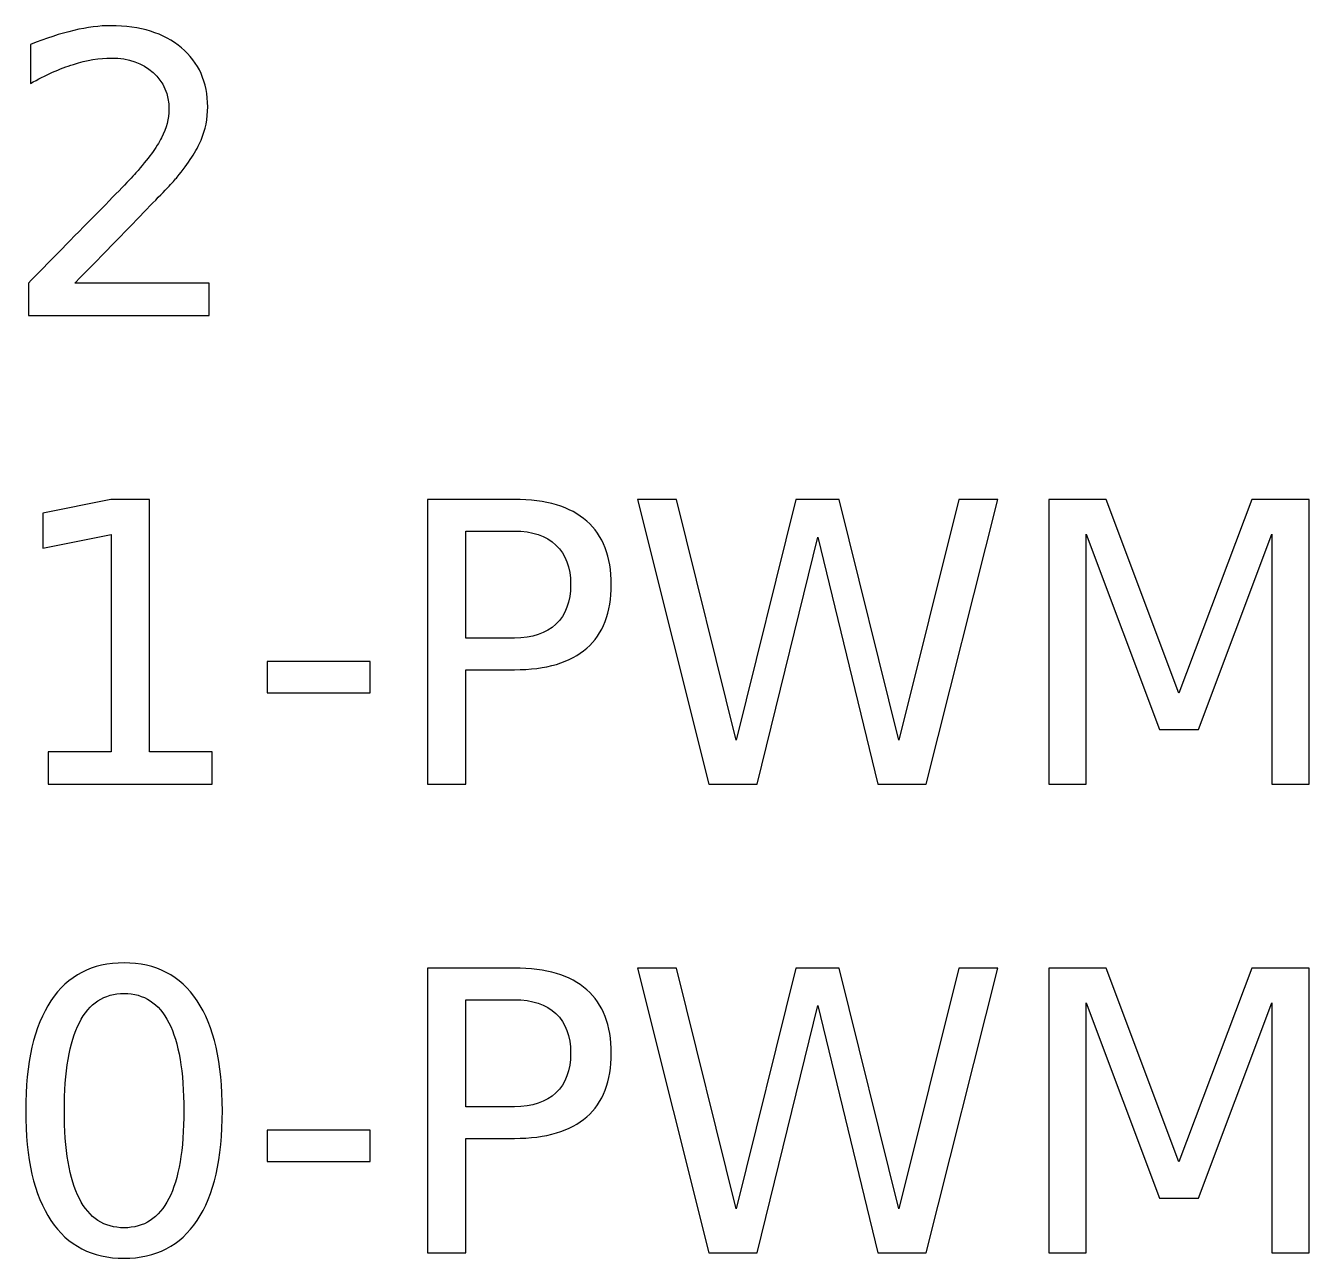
# Model space of a CAD drawing. Header units: centimetres. Extents: x -12.19 to -8.67, y -16.58 to -12.59.
# Drawn here: x -9.361 to -8.665, y -16.327 to -15.659 of the extents above; entities that cross this region are included whole.
import ezdxf

# ---------------------------------------------------------------- set-up
doc = ezdxf.new("R2010")
doc.units = ezdxf.units.CM
doc.header["$MEASUREMENT"] = 0
doc.layers.add('Layer 1', color=7, linetype='Continuous')

msp = doc.modelspace()

# ---------------------------------------------------------------- linework, layer by layer
at = {"layer": 'Layer 1', "color": 250}
for points, knots in [([(-9.33465, -15.79848), (-9.33465, -15.79848), (-9.26181, -15.79848), (-9.26181, -15.79848), (-9.26181, -15.79848), (-9.26181, -15.79848), (-9.26181, -15.81605), (-9.26181, -15.81605), (-9.26181, -15.81605), (-9.26181, -15.81605), (-9.35976, -15.81605), (-9.35976, -15.81605), (-9.35976, -15.81605), (-9.35976, -15.81605), (-9.35976, -15.79848), (-9.35976, -15.79848), (-9.35976, -15.79848), (-9.35183, -15.7903), (-9.34103, -15.77929), (-9.32739, -15.76546), (-9.32739, -15.76546), (-9.3137, -15.75163), (-9.30509, -15.74275), (-9.3016, -15.73876), (-9.3016, -15.73876), (-9.2949, -15.73124), (-9.29024, -15.7249), (-9.2876, -15.71967), (-9.2876, -15.71967), (-9.28495, -15.71449), (-9.28361, -15.70937), (-9.28361, -15.70433), (-9.28361, -15.70433), (-9.28361, -15.69614), (-9.2865, -15.68944), (-9.29225, -15.68429), (-9.29225, -15.68429), (-9.298, -15.67911), (-9.30548, -15.67653), (-9.31473, -15.67653), (-9.31473, -15.67653), (-9.32125, -15.67653), (-9.32817, -15.67766), (-9.33542, -15.67995), (-9.33542, -15.67995), (-9.34269, -15.68221), (-9.35049, -15.68567), (-9.35874, -15.69029), (-9.35874, -15.69029), (-9.35874, -15.69029), (-9.35874, -15.66919), (-9.35874, -15.66919), (-9.35874, -15.66919), (-9.35034, -15.66581), (-9.34248, -15.66327), (-9.33518, -15.66154), (-9.33518, -15.66154), (-9.32788, -15.65981), (-9.32118, -15.65896), (-9.31511, -15.65896), (-9.31511, -15.65896), (-9.29913, -15.65896), (-9.2864, -15.66295), (-9.27687, -15.67096), (-9.27687, -15.67096), (-9.26738, -15.67893), (-9.26262, -15.68962), (-9.26262, -15.70299), (-9.26262, -15.70299), (-9.26262, -15.70934), (-9.26382, -15.71534), (-9.26618, -15.72101), (-9.26618, -15.72101), (-9.26855, -15.72669), (-9.27289, -15.7334), (-9.27917, -15.74112), (-9.27917, -15.74112), (-9.28089, -15.74313), (-9.28636, -15.74888), (-9.29561, -15.75844), (-9.29561, -15.75844), (-9.30481, -15.76797), (-9.31786, -15.78134), (-9.33465, -15.79848)], [0, 0, 0, 0, 0.047619, 0.047619, 0.047619, 0.047619, 0.095238, 0.095238, 0.095238, 0.095238, 0.142857, 0.142857, 0.142857, 0.142857, 0.190476, 0.190476, 0.190476, 0.190476, 0.238095, 0.238095, 0.238095, 0.238095, 0.285714, 0.285714, 0.285714, 0.285714, 0.333333, 0.333333, 0.333333, 0.333333, 0.380952, 0.380952, 0.380952, 0.380952, 0.428571, 0.428571, 0.428571, 0.428571, 0.47619, 0.47619, 0.47619, 0.47619, 0.52381, 0.52381, 0.52381, 0.52381, 0.571429, 0.571429, 0.571429, 0.571429, 0.619048, 0.619048, 0.619048, 0.619048, 0.666667, 0.666667, 0.666667, 0.666667, 0.714286, 0.714286, 0.714286, 0.714286, 0.761905, 0.761905, 0.761905, 0.761905, 0.809524, 0.809524, 0.809524, 0.809524, 0.857143, 0.857143, 0.857143, 0.857143, 0.904762, 0.904762, 0.904762, 0.904762, 0.952381, 0.952381, 0.952381, 0.952381, 1, 1, 1, 1]), ([(-9.349, -16.05248), (-9.349, -16.05248), (-9.3149, -16.05248), (-9.3149, -16.05248), (-9.3149, -16.05248), (-9.3149, -16.05248), (-9.3149, -15.93476), (-9.3149, -15.93476), (-9.3149, -15.93476), (-9.3149, -15.93476), (-9.352, -15.94221), (-9.352, -15.94221), (-9.352, -15.94221), (-9.352, -15.94221), (-9.352, -15.92319), (-9.352, -15.92319), (-9.352, -15.92319), (-9.352, -15.92319), (-9.31511, -15.91575), (-9.31511, -15.91575), (-9.31511, -15.91575), (-9.31511, -15.91575), (-9.29423, -15.91575), (-9.29423, -15.91575), (-9.29423, -15.91575), (-9.29423, -15.91575), (-9.29423, -16.05248), (-9.29423, -16.05248), (-9.29423, -16.05248), (-9.29423, -16.05248), (-9.26012, -16.05248), (-9.26012, -16.05248), (-9.26012, -16.05248), (-9.26012, -16.05248), (-9.26012, -16.07005), (-9.26012, -16.07005), (-9.26012, -16.07005), (-9.26012, -16.07005), (-9.349, -16.07005), (-9.349, -16.07005), (-9.349, -16.07005), (-9.349, -16.07005), (-9.349, -16.05248), (-9.349, -16.05248)], [0, 0, 0, 0, 0.090909, 0.090909, 0.090909, 0.090909, 0.181818, 0.181818, 0.181818, 0.181818, 0.272727, 0.272727, 0.272727, 0.272727, 0.363636, 0.363636, 0.363636, 0.363636, 0.454545, 0.454545, 0.454545, 0.454545, 0.545455, 0.545455, 0.545455, 0.545455, 0.636364, 0.636364, 0.636364, 0.636364, 0.727273, 0.727273, 0.727273, 0.727273, 0.818182, 0.818182, 0.818182, 0.818182, 0.909091, 0.909091, 0.909091, 0.909091, 1, 1, 1, 1]), ([(-9.14347, -15.91575), (-9.14347, -15.91575), (-9.09635, -15.91575), (-9.09635, -15.91575), (-9.09635, -15.91575), (-9.07907, -15.91575), (-9.06598, -15.91967), (-9.05712, -15.92746), (-9.05712, -15.92746), (-9.04827, -15.93529), (-9.04386, -15.94676), (-9.04386, -15.96186), (-9.04386, -15.96186), (-9.04386, -15.97706), (-9.04827, -15.98856), (-9.05712, -15.99636), (-9.05712, -15.99636), (-9.06598, -16.00415), (-9.07907, -16.00803), (-9.09635, -16.00803), (-9.09635, -16.00803), (-9.09635, -16.00803), (-9.12259, -16.00803), (-9.12259, -16.00803), (-9.12259, -16.00803), (-9.12259, -16.00803), (-9.12259, -16.07005), (-9.12259, -16.07005), (-9.12259, -16.07005), (-9.12259, -16.07005), (-9.14347, -16.07005), (-9.14347, -16.07005), (-9.14347, -16.07005), (-9.14347, -16.07005), (-9.14347, -15.91575), (-9.14347, -15.91575)], [0, 0, 0, 0, 0.111111, 0.111111, 0.111111, 0.111111, 0.222222, 0.222222, 0.222222, 0.222222, 0.333333, 0.333333, 0.333333, 0.333333, 0.444444, 0.444444, 0.444444, 0.444444, 0.555556, 0.555556, 0.555556, 0.555556, 0.666667, 0.666667, 0.666667, 0.666667, 0.777778, 0.777778, 0.777778, 0.777778, 0.888889, 0.888889, 0.888889, 0.888889, 1, 1, 1, 1]), ([(-9.02962, -15.91575), (-9.02962, -15.91575), (-9.00852, -15.91575), (-9.00852, -15.91575), (-9.00852, -15.91575), (-9.00852, -15.91575), (-8.97608, -16.04617), (-8.97608, -16.04617), (-8.97608, -16.04617), (-8.97608, -16.04617), (-8.94373, -15.91575), (-8.94373, -15.91575), (-8.94373, -15.91575), (-8.94373, -15.91575), (-8.92027, -15.91575), (-8.92027, -15.91575), (-8.92027, -15.91575), (-8.92027, -15.91575), (-8.88786, -16.04617), (-8.88786, -16.04617), (-8.88786, -16.04617), (-8.88786, -16.04617), (-8.85551, -15.91575), (-8.85551, -15.91575), (-8.85551, -15.91575), (-8.85551, -15.91575), (-8.83431, -15.91575), (-8.83431, -15.91575), (-8.83431, -15.91575), (-8.83431, -15.91575), (-8.87308, -16.07005), (-8.87308, -16.07005), (-8.87308, -16.07005), (-8.87308, -16.07005), (-8.89933, -16.07005), (-8.89933, -16.07005), (-8.89933, -16.07005), (-8.89933, -16.07005), (-8.93188, -15.9361), (-8.93188, -15.9361), (-8.93188, -15.9361), (-8.93188, -15.9361), (-8.96472, -16.07005), (-8.96472, -16.07005), (-8.96472, -16.07005), (-8.96472, -16.07005), (-8.99097, -16.07005), (-8.99097, -16.07005), (-8.99097, -16.07005), (-8.99097, -16.07005), (-9.02962, -15.91575), (-9.02962, -15.91575)], [0, 0, 0, 0, 0.076923, 0.076923, 0.076923, 0.076923, 0.153846, 0.153846, 0.153846, 0.153846, 0.230769, 0.230769, 0.230769, 0.230769, 0.307692, 0.307692, 0.307692, 0.307692, 0.384615, 0.384615, 0.384615, 0.384615, 0.461538, 0.461538, 0.461538, 0.461538, 0.538462, 0.538462, 0.538462, 0.538462, 0.615385, 0.615385, 0.615385, 0.615385, 0.692308, 0.692308, 0.692308, 0.692308, 0.769231, 0.769231, 0.769231, 0.769231, 0.846154, 0.846154, 0.846154, 0.846154, 0.923077, 0.923077, 0.923077, 0.923077, 1, 1, 1, 1]), ([(-8.80658, -15.91575), (-8.80658, -15.91575), (-8.77548, -15.91575), (-8.77548, -15.91575), (-8.77548, -15.91575), (-8.77548, -15.91575), (-8.73611, -16.02073), (-8.73611, -16.02073), (-8.73611, -16.02073), (-8.73611, -16.02073), (-8.69653, -15.91575), (-8.69653, -15.91575), (-8.69653, -15.91575), (-8.69653, -15.91575), (-8.66542, -15.91575), (-8.66542, -15.91575), (-8.66542, -15.91575), (-8.66542, -15.91575), (-8.66542, -16.07005), (-8.66542, -16.07005), (-8.66542, -16.07005), (-8.66542, -16.07005), (-8.68578, -16.07005), (-8.68578, -16.07005), (-8.68578, -16.07005), (-8.68578, -16.07005), (-8.68578, -15.93455), (-8.68578, -15.93455), (-8.68578, -15.93455), (-8.68578, -15.93455), (-8.72556, -16.04038), (-8.72556, -16.04038), (-8.72556, -16.04038), (-8.72556, -16.04038), (-8.74655, -16.04038), (-8.74655, -16.04038), (-8.74655, -16.04038), (-8.74655, -16.04038), (-8.78633, -15.93455), (-8.78633, -15.93455), (-8.78633, -15.93455), (-8.78633, -15.93455), (-8.78633, -16.07005), (-8.78633, -16.07005), (-8.78633, -16.07005), (-8.78633, -16.07005), (-8.80658, -16.07005), (-8.80658, -16.07005), (-8.80658, -16.07005), (-8.80658, -16.07005), (-8.80658, -15.91575), (-8.80658, -15.91575)], [0, 0, 0, 0, 0.076923, 0.076923, 0.076923, 0.076923, 0.153846, 0.153846, 0.153846, 0.153846, 0.230769, 0.230769, 0.230769, 0.230769, 0.307692, 0.307692, 0.307692, 0.307692, 0.384615, 0.384615, 0.384615, 0.384615, 0.461538, 0.461538, 0.461538, 0.461538, 0.538462, 0.538462, 0.538462, 0.538462, 0.615385, 0.615385, 0.615385, 0.615385, 0.692308, 0.692308, 0.692308, 0.692308, 0.769231, 0.769231, 0.769231, 0.769231, 0.846154, 0.846154, 0.846154, 0.846154, 0.923077, 0.923077, 0.923077, 0.923077, 1, 1, 1, 1]), ([(-9.12259, -15.93289), (-9.12259, -15.93289), (-9.12259, -15.99089), (-9.12259, -15.99089), (-9.12259, -15.99089), (-9.12259, -15.99089), (-9.09635, -15.99089), (-9.09635, -15.99089), (-9.09635, -15.99089), (-9.08665, -15.99089), (-9.07914, -15.98838), (-9.07385, -15.98334), (-9.07385, -15.98334), (-9.06852, -15.9783), (-9.06587, -15.97113), (-9.06587, -15.96186), (-9.06587, -15.96186), (-9.06587, -15.95261), (-9.06852, -15.94549), (-9.07385, -15.94044), (-9.07385, -15.94044), (-9.07914, -15.9354), (-9.08665, -15.93289), (-9.09635, -15.93289), (-9.09635, -15.93289), (-9.09635, -15.93289), (-9.12259, -15.93289), (-9.12259, -15.93289)], [0, 0, 0, 0, 0.142857, 0.142857, 0.142857, 0.142857, 0.285714, 0.285714, 0.285714, 0.285714, 0.428571, 0.428571, 0.428571, 0.428571, 0.571429, 0.571429, 0.571429, 0.571429, 0.714286, 0.714286, 0.714286, 0.714286, 0.857143, 0.857143, 0.857143, 0.857143, 1, 1, 1, 1]), ([(-9.23028, -16.00362), (-9.23028, -16.00362), (-9.17459, -16.00362), (-9.17459, -16.00362), (-9.17459, -16.00362), (-9.17459, -16.00362), (-9.17459, -16.02056), (-9.17459, -16.02056), (-9.17459, -16.02056), (-9.17459, -16.02056), (-9.23028, -16.02056), (-9.23028, -16.02056), (-9.23028, -16.02056), (-9.23028, -16.02056), (-9.23028, -16.00362), (-9.23028, -16.00362)], [0, 0, 0, 0, 0.25, 0.25, 0.25, 0.25, 0.5, 0.5, 0.5, 0.5, 0.75, 0.75, 0.75, 0.75, 1, 1, 1, 1]), ([(-9.30795, -16.16696), (-9.29067, -16.16696), (-9.27747, -16.17381), (-9.26834, -16.18749), (-9.26834, -16.18749), (-9.2592, -16.20115), (-9.25465, -16.22101), (-9.25465, -16.24704), (-9.25465, -16.24704), (-9.25465, -16.27304), (-9.2592, -16.29287), (-9.26834, -16.30652), (-9.26834, -16.30652), (-9.27747, -16.3202), (-9.29067, -16.32705), (-9.30795, -16.32705), (-9.30795, -16.32705), (-9.32527, -16.32705), (-9.33846, -16.3202), (-9.34759, -16.30652), (-9.34759, -16.30652), (-9.35673, -16.29287), (-9.36128, -16.27304), (-9.36128, -16.24704), (-9.36128, -16.24704), (-9.36128, -16.22101), (-9.35673, -16.20115), (-9.34759, -16.18749), (-9.34759, -16.18749), (-9.33846, -16.17381), (-9.32527, -16.16696), (-9.30795, -16.16696)], [0, 0, 0, 0, 0.125, 0.125, 0.125, 0.125, 0.25, 0.25, 0.25, 0.25, 0.375, 0.375, 0.375, 0.375, 0.5, 0.5, 0.5, 0.5, 0.625, 0.625, 0.625, 0.625, 0.75, 0.75, 0.75, 0.75, 0.875, 0.875, 0.875, 0.875, 1, 1, 1, 1]), ([(-9.14347, -16.16975), (-9.14347, -16.16975), (-9.09635, -16.16975), (-9.09635, -16.16975), (-9.09635, -16.16975), (-9.07907, -16.16975), (-9.06598, -16.17367), (-9.05712, -16.18146), (-9.05712, -16.18146), (-9.04827, -16.18929), (-9.04386, -16.20076), (-9.04386, -16.21586), (-9.04386, -16.21586), (-9.04386, -16.23106), (-9.04827, -16.24256), (-9.05712, -16.25036), (-9.05712, -16.25036), (-9.06598, -16.25815), (-9.07907, -16.26203), (-9.09635, -16.26203), (-9.09635, -16.26203), (-9.09635, -16.26203), (-9.12259, -16.26203), (-9.12259, -16.26203), (-9.12259, -16.26203), (-9.12259, -16.26203), (-9.12259, -16.32405), (-9.12259, -16.32405), (-9.12259, -16.32405), (-9.12259, -16.32405), (-9.14347, -16.32405), (-9.14347, -16.32405), (-9.14347, -16.32405), (-9.14347, -16.32405), (-9.14347, -16.16975), (-9.14347, -16.16975)], [0, 0, 0, 0, 0.111111, 0.111111, 0.111111, 0.111111, 0.222222, 0.222222, 0.222222, 0.222222, 0.333333, 0.333333, 0.333333, 0.333333, 0.444444, 0.444444, 0.444444, 0.444444, 0.555556, 0.555556, 0.555556, 0.555556, 0.666667, 0.666667, 0.666667, 0.666667, 0.777778, 0.777778, 0.777778, 0.777778, 0.888889, 0.888889, 0.888889, 0.888889, 1, 1, 1, 1]), ([(-9.02962, -16.16975), (-9.02962, -16.16975), (-9.00852, -16.16975), (-9.00852, -16.16975), (-9.00852, -16.16975), (-9.00852, -16.16975), (-8.97608, -16.30017), (-8.97608, -16.30017), (-8.97608, -16.30017), (-8.97608, -16.30017), (-8.94373, -16.16975), (-8.94373, -16.16975), (-8.94373, -16.16975), (-8.94373, -16.16975), (-8.92027, -16.16975), (-8.92027, -16.16975), (-8.92027, -16.16975), (-8.92027, -16.16975), (-8.88786, -16.30017), (-8.88786, -16.30017), (-8.88786, -16.30017), (-8.88786, -16.30017), (-8.85551, -16.16975), (-8.85551, -16.16975), (-8.85551, -16.16975), (-8.85551, -16.16975), (-8.83431, -16.16975), (-8.83431, -16.16975), (-8.83431, -16.16975), (-8.83431, -16.16975), (-8.87308, -16.32405), (-8.87308, -16.32405), (-8.87308, -16.32405), (-8.87308, -16.32405), (-8.89933, -16.32405), (-8.89933, -16.32405), (-8.89933, -16.32405), (-8.89933, -16.32405), (-8.93188, -16.1901), (-8.93188, -16.1901), (-8.93188, -16.1901), (-8.93188, -16.1901), (-8.96472, -16.32405), (-8.96472, -16.32405), (-8.96472, -16.32405), (-8.96472, -16.32405), (-8.99097, -16.32405), (-8.99097, -16.32405), (-8.99097, -16.32405), (-8.99097, -16.32405), (-9.02962, -16.16975), (-9.02962, -16.16975)], [0, 0, 0, 0, 0.076923, 0.076923, 0.076923, 0.076923, 0.153846, 0.153846, 0.153846, 0.153846, 0.230769, 0.230769, 0.230769, 0.230769, 0.307692, 0.307692, 0.307692, 0.307692, 0.384615, 0.384615, 0.384615, 0.384615, 0.461538, 0.461538, 0.461538, 0.461538, 0.538462, 0.538462, 0.538462, 0.538462, 0.615385, 0.615385, 0.615385, 0.615385, 0.692308, 0.692308, 0.692308, 0.692308, 0.769231, 0.769231, 0.769231, 0.769231, 0.846154, 0.846154, 0.846154, 0.846154, 0.923077, 0.923077, 0.923077, 0.923077, 1, 1, 1, 1]), ([(-8.80658, -16.16975), (-8.80658, -16.16975), (-8.77548, -16.16975), (-8.77548, -16.16975), (-8.77548, -16.16975), (-8.77548, -16.16975), (-8.73611, -16.27473), (-8.73611, -16.27473), (-8.73611, -16.27473), (-8.73611, -16.27473), (-8.69653, -16.16975), (-8.69653, -16.16975), (-8.69653, -16.16975), (-8.69653, -16.16975), (-8.66542, -16.16975), (-8.66542, -16.16975), (-8.66542, -16.16975), (-8.66542, -16.16975), (-8.66542, -16.32405), (-8.66542, -16.32405), (-8.66542, -16.32405), (-8.66542, -16.32405), (-8.68578, -16.32405), (-8.68578, -16.32405), (-8.68578, -16.32405), (-8.68578, -16.32405), (-8.68578, -16.18855), (-8.68578, -16.18855), (-8.68578, -16.18855), (-8.68578, -16.18855), (-8.72556, -16.29438), (-8.72556, -16.29438), (-8.72556, -16.29438), (-8.72556, -16.29438), (-8.74655, -16.29438), (-8.74655, -16.29438), (-8.74655, -16.29438), (-8.74655, -16.29438), (-8.78633, -16.18855), (-8.78633, -16.18855), (-8.78633, -16.18855), (-8.78633, -16.18855), (-8.78633, -16.32405), (-8.78633, -16.32405), (-8.78633, -16.32405), (-8.78633, -16.32405), (-8.80658, -16.32405), (-8.80658, -16.32405), (-8.80658, -16.32405), (-8.80658, -16.32405), (-8.80658, -16.16975), (-8.80658, -16.16975)], [0, 0, 0, 0, 0.076923, 0.076923, 0.076923, 0.076923, 0.153846, 0.153846, 0.153846, 0.153846, 0.230769, 0.230769, 0.230769, 0.230769, 0.307692, 0.307692, 0.307692, 0.307692, 0.384615, 0.384615, 0.384615, 0.384615, 0.461538, 0.461538, 0.461538, 0.461538, 0.538462, 0.538462, 0.538462, 0.538462, 0.615385, 0.615385, 0.615385, 0.615385, 0.692308, 0.692308, 0.692308, 0.692308, 0.769231, 0.769231, 0.769231, 0.769231, 0.846154, 0.846154, 0.846154, 0.846154, 0.923077, 0.923077, 0.923077, 0.923077, 1, 1, 1, 1]), ([(-9.30795, -16.18351), (-9.31871, -16.18351), (-9.32679, -16.1888), (-9.33218, -16.19938), (-9.33218, -16.19938), (-9.33757, -16.20993), (-9.34029, -16.22584), (-9.34029, -16.24704), (-9.34029, -16.24704), (-9.34029, -16.26821), (-9.33757, -16.28408), (-9.33218, -16.29463), (-9.33218, -16.29463), (-9.32679, -16.30521), (-9.31871, -16.3105), (-9.30795, -16.3105), (-9.30795, -16.3105), (-9.29716, -16.3105), (-9.28904, -16.30521), (-9.28365, -16.29463), (-9.28365, -16.29463), (-9.27825, -16.28408), (-9.27553, -16.26821), (-9.27553, -16.24704), (-9.27553, -16.24704), (-9.27553, -16.22584), (-9.27825, -16.20993), (-9.28365, -16.19938), (-9.28365, -16.19938), (-9.28904, -16.1888), (-9.29716, -16.18351), (-9.30795, -16.18351)], [0, 0, 0, 0, 0.125, 0.125, 0.125, 0.125, 0.25, 0.25, 0.25, 0.25, 0.375, 0.375, 0.375, 0.375, 0.5, 0.5, 0.5, 0.5, 0.625, 0.625, 0.625, 0.625, 0.75, 0.75, 0.75, 0.75, 0.875, 0.875, 0.875, 0.875, 1, 1, 1, 1]), ([(-9.12259, -16.18689), (-9.12259, -16.18689), (-9.12259, -16.24489), (-9.12259, -16.24489), (-9.12259, -16.24489), (-9.12259, -16.24489), (-9.09635, -16.24489), (-9.09635, -16.24489), (-9.09635, -16.24489), (-9.08665, -16.24489), (-9.07914, -16.24238), (-9.07385, -16.23734), (-9.07385, -16.23734), (-9.06852, -16.2323), (-9.06587, -16.22513), (-9.06587, -16.21586), (-9.06587, -16.21586), (-9.06587, -16.20661), (-9.06852, -16.19949), (-9.07385, -16.19444), (-9.07385, -16.19444), (-9.07914, -16.1894), (-9.08665, -16.18689), (-9.09635, -16.18689), (-9.09635, -16.18689), (-9.09635, -16.18689), (-9.12259, -16.18689), (-9.12259, -16.18689)], [0, 0, 0, 0, 0.142857, 0.142857, 0.142857, 0.142857, 0.285714, 0.285714, 0.285714, 0.285714, 0.428571, 0.428571, 0.428571, 0.428571, 0.571429, 0.571429, 0.571429, 0.571429, 0.714286, 0.714286, 0.714286, 0.714286, 0.857143, 0.857143, 0.857143, 0.857143, 1, 1, 1, 1]), ([(-9.23028, -16.25762), (-9.23028, -16.25762), (-9.17459, -16.25762), (-9.17459, -16.25762), (-9.17459, -16.25762), (-9.17459, -16.25762), (-9.17459, -16.27456), (-9.17459, -16.27456), (-9.17459, -16.27456), (-9.17459, -16.27456), (-9.23028, -16.27456), (-9.23028, -16.27456), (-9.23028, -16.27456), (-9.23028, -16.27456), (-9.23028, -16.25762), (-9.23028, -16.25762)], [0, 0, 0, 0, 0.25, 0.25, 0.25, 0.25, 0.5, 0.5, 0.5, 0.5, 0.75, 0.75, 0.75, 0.75, 1, 1, 1, 1])]:
    msp.add_open_spline(points, degree=3, knots=knots, dxfattribs=at)

doc.saveas('drawing.dxf')
